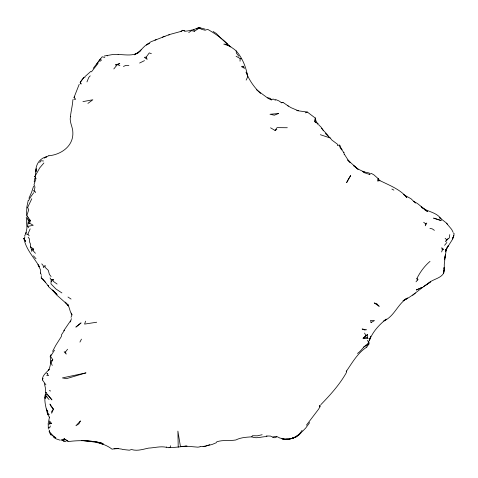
<?xml version="1.0" encoding="UTF-8"?>
<svg xmlns="http://www.w3.org/2000/svg" width="478" height="478" viewBox="0 0 478 478"><rect width="100%" height="100%" fill="white"/><g stroke="black" fill="none" stroke-linecap="round" stroke-linejoin="round"><path stroke-width="0.72" d="M49.461 431.592L49.467 430.206M50.059 277.903L51.2 279.797L53.219 279.421L53.195 281.255L57.085 284.046M51.009 354.652L50.19 356.702C51.373 361.147 50.459 366.064 48.672 370.271L49.138 369.231C46.707 372.685 42.088 375.122 42.417 379.926L45.9 384.856M240.046 61.208L240.099 58.501L236.114 56.261M26.535 214.658L26.846 206.998L28.238 200.318M45.428 282.259L41.263 278.017L41.335 275.675M30.449 246.773L33.508 249.032L31.62 251.386L31.53 249.349L30.449 246.773L30.556 244.234L29.409 241.653L29.534 239.084L28.19 237.13M35.904 171.578C35.372 164.922 39.841 158.009 46.593 156.796L44.215 157.991L48.834 155.661M35.247 175.456L36.244 168.794L35.981 171.518M378.158 178.599L377.996 181.102L378.158 178.599L373.808 174.781L371.245 173.371L369.506 174.428L363.812 172.54M367.247 337.241L367.433 334.594L363.071 338.233L368.132 338.687L367.247 337.241L363.071 338.233L367.433 334.594M402.978 300.787C412.377 296.456 419.66 289.017 428.264 283.388C432.686 279.062 440.549 278.686 443.656 273.183L444.319 270.59L444.265 264.591L445.394 254.786L444.486 259.835L446.625 248.506L445.347 251.84L446.739 248.47L445.932 249.904L448.501 245.339L447.91 246.266L445.962 249.695L452.618 239.161L453.789 235.744L454.1 233.479L453.497 233.067M27.557 226.47L33.221 225.263L29.684 223.268L30.305 220.418L27.15 218.309L28.363 220.675L27.557 226.47L28.632 227.636M49.497 416.989L48.188 423.466L48.332 429.059M34.225 181.843L34.589 178.408M49.628 417.778L47.639 414.169C45.93 407.417 43.725 400.474 45.482 393.514M51.2 279.797L50.961 283.848L55.896 288.951L61.889 292.93M45.147 398.144L45.356 394.714M40.391 273.129L40.349 269.484L37.983 264.728L39.465 266.826C34.04 257.511 25.878 249.343 23.9 238.438L25.543 241.348L23.9 238.438M425.522 223.764L425.283 225.801L426.806 223.029L425.522 223.764L423.669 222.258M318.916 124.34L314.847 121.687L315.313 118.144L314.847 121.687L315.85 122.565M443.656 273.183L444.002 267.59L444.02 268.558M72.883 99.669C72.644 104.861 71.007 111.135 70.409 116.74C69.286 122.26 72.997 127.285 72.865 132.77C73.349 146.149 61.142 154.579 48.983 155.756M449.786 234.59L449.308 237.942L446.625 239.717L445.669 241.521L448.041 238.863M66.113 441.708L63.921 441.29L64.303 438.864L68.025 441.086M441.63 251.954L442.323 249.88L443.709 249.414L441.66 247.741L442.323 249.88M443.459 272.974L444.104 269.843M41.263 278.017L42.375 278.692M35.922 178.724L34.798 176.274L35.922 178.724L34.028 184.657L34.966 187.071L34.362 190.286L35.593 192.55L33.305 190.537M170.598 445.741L170.09 447.581L168.334 447.701L166.278 447.014M282.002 438.469L279.839 438.033L276.469 436.33L276.159 437.46L274.665 437.74L272.747 437.292M369.273 342.69L368.861 344.172L366.656 347.07M70.427 322.005L71.389 318.653M185.446 446.661L185.601 446.117L187.023 446.225C180.983 446.44 175.062 447.743 169.009 447.516M319.901 406.88L320.314 405.559L319.298 405.41L319.901 406.88L318.581 409.192L306.392 425.217M33.597 186.151L31.638 192.144L28.937 198.274M79.217 84.289L74.006 97.5L75.727 99.239L73.785 99.263M85.592 321.174L84.576 324.09L96.687 322.232M50.339 425.964L49.64 427.912L48.642 427.583M357.508 353.463C361.541 350.733 363.555 346.15 367.905 343.813L369.141 340.557M71.025 317.32L71.975 314.859L71.318 313.042M86.972 81.905L88.753 77.46L90.217 75.841M42.417 379.926L43.08 378.307M30.15 228.878L27.897 234.124L26.768 234.555M369.53 340.013C372.882 331.601 379.257 324.64 386.296 319.101L383.822 320.977C394.547 316.299 397.696 303.721 407.447 298.057L404.083 300.047M24.623 236.024L26.117 232.655L25.884 233.419L26.947 228.072L26.266 217.167M83.572 77.723L85.024 77.502M29.684 223.268L28.118 223.208L30.305 220.418L26.804 215.62L28.71 209.866L27.658 207.446L31.781 198.746M246.146 80.113L247.706 76.809L247.24 74.078L246.039 72.136C249.241 80.25 254.224 87.474 260.612 93.473M24.043 238.713L24.928 236.885M63.921 441.29L63.317 440.8L64.303 438.864L68.246 441.576C78.906 440.142 89.858 440.405 100.362 442.706M28.734 200.396L30.257 197.498L33.699 192.736M79.922 342.093L81.469 339.147M34.984 176.37L39.758 167.832L43.88 162.962M416.015 281.829L417.354 280.126L416.882 278.537C420.132 272.078 424.476 266.073 430.009 261.382M52.275 365.419L51.027 362.981L52.783 359.725L50.56 356.373L54.486 350.189M52.568 351.366L55.777 345.337L61.327 336.554L61.489 334.803L64.488 330.238M168.842 35.205L169.17 34.637L180.582 31.524L182.763 30.305L185.356 31.219L188.236 30.849L193.757 29.606L198.872 27.533L205.062 29.11M346.186 371.531C352.232 362.796 357.711 352.776 366.895 347.04M216.689 441.821C222.987 439.688 229.386 441.075 235.803 439.987C240.834 437.442 246.385 437.203 251.763 436.844L252.432 435.715L257.278 435.834L262.141 434.717M49.575 423.078L48.852 424.249L51.433 423.317L49.527 420.921L49.575 423.078L51.433 423.317M70.445 320.923L63.777 330.692M96.61 64.243L100.374 58.908M146.184 57.121L147.17 59.368L144.326 57.312L146.184 57.121L149.273 52.891L151.365 53.691M80.543 81.947L82.258 79.402M320.834 404.663C330.382 394.846 339.792 384.455 346.55 372.32L346.526 370.952M80.412 82.204L81.135 84.086L80.065 82.515L83.429 78.147M93.282 68.288L102.143 56.792L104.837 57.408M309.702 422.576L305.729 428.007L302.072 431.771M270.566 127.811L275.065 130.458L277.055 127.632L287.314 127.728M39.704 162.508L40.959 160.751L43.498 160.99M91.447 71.843L98.074 63.383M65.396 352.071L64.148 351.838L66.251 354.114L65.396 352.071L67.577 349.245M82.7 78.828L83.584 77.687M113.824 68.928L117.355 64.59L119.781 63.562L115.395 64.942L117.355 64.59L119.888 65.617M370.892 322.668L374.459 320.589L370.558 320.338L371.089 322.411M444.594 245.31L446.864 242.46M140.586 50.447L138.052 52.849C141.841 49.688 144.434 45.028 149.321 43.313L146.441 45.004L150.911 41.777L169.17 34.637M141.124 49.814L139.785 51.349L134.384 54.779M51.206 281.65L53.219 279.421M302.072 430.343C297.937 437.34 289.991 440.632 282.092 438.888M298.439 435.452L301.606 432.249M417.354 280.126L418.053 279.439L416.882 278.537M62.648 440.393L64.303 438.864L60.957 439.981L63.317 440.8M90.88 71.353L84.743 76.815M50.19 356.702L50.56 356.373M412.729 295.279L415.358 293.08M99.83 61.429L101.653 59.917M74.006 97.5L74.765 96.861M162.406 37.38L163.709 36.31L164.976 36.388M196.787 29.08L198.872 27.533M50.817 361.201L52.783 359.725M298.141 435.171L295.398 437.191L291.407 438.517L295.398 437.191L298.654 434.843M87.922 103.385L92.846 99.771L82.939 101.623M426.394 284.888L430.433 281.924L423.353 286.764M181.048 31.584L182.823 30.287M188.738 32.564L191.535 30.628L194.331 31.285L199.272 28.029L200.838 28.256L197.067 28.459L199.272 28.029L201.555 29.313L205.158 30.239L207.613 29.319C214.975 33.478 222.031 38.33 227.97 44.388L223.734 44.101L229.625 46.031L234.244 49.306L236.156 50.883L236.371 53.1L238.958 56.344M295.96 436.767C291.741 439.091 286.734 439.67 282.032 438.762C287.194 439.868 292.829 438.965 297.28 436.091M296.736 436.408L293.157 438.075L296.736 436.408L294.693 437.555M275.065 130.458L276.846 129.46M134.438 54.755L138.136 52.729C132.107 56.302 124.74 54.564 118.126 54.51M363.615 347.034L368.861 344.172L367.905 343.813M405.093 299.515L407.543 298.206M139.606 63.042L144.476 60.634M256.357 89.649L268.021 98.301L271.253 99.908L273.081 99.012L275.495 100.243M123.432 66.436L125.971 65.384L128.887 65.665M209.782 444.695L205.032 446.309L200.139 446.536M305.239 112.856L307.312 112.043L315.468 118.191M282.97 102.364L281.142 102.447L281.709 102.794L282.97 102.364L288.383 106.092M216.707 442.556L212.065 444.492L205.504 446.123M154.986 40.08L156.133 39.752M70.409 116.74L70.762 116.65M104.294 56.016L112.479 54.57L118.072 54.51M276.469 436.33L272.532 437.012L270.458 436.067L266.252 435.966M200.013 446.81L197.904 447.169L185.601 446.117L180.457 446.607L177.894 431.12L178.222 447.187M31.53 249.349L33.508 249.032L33.406 251.064L35.444 253.286M203.102 446.542L204.859 446.165M28.363 220.675L30.305 220.418M453.084 232.242L451.674 229.422L446.53 223.292L447.695 224.337M118.52 448.633L114.039 448.83M297.101 110.657L307.312 112.043M296.928 110.669L298.613 110.585M236.156 50.883C242.436 57.946 246.152 67.261 247.706 76.809M267.011 436.641C261.848 436.366 256.829 439.073 251.763 436.844M286.328 439.055L287.517 439.127M47.746 373.575L46.868 373.509L48.547 375.618L46.719 375.445M27.138 207.386L27.658 207.446M163.709 36.31L164.026 36.346M82.21 440.507L95.546 441.636L103.17 443.62L101.049 442.855M166.487 447.312C160.471 445.962 154.519 447.85 148.622 448.101C142.952 449.248 137.306 451.357 131.492 449.523L129.353 450.204L122.404 449.434M122.015 449.159L116.405 448.388L112.049 449.183C103.188 442.246 92.105 441.69 81.523 440.453M366.632 329.808L362.127 329.007L365.168 330.143M429.919 228.341L432.339 228.908L434.394 230.348M267.662 97.703L270.65 98.468L271.253 99.908M49.282 390.634L50.608 390.98M60.055 440.178L56.338 438.929L53.644 437.43M320.35 134.7L330.208 137.981L331.953 140.114L337.516 144.254L337.564 145.641L339.213 144.894L339.822 145.366L340.115 147.702L343.975 152.709L344.244 154.723M182.763 30.305L184.819 31.01M99.555 442.992L102.991 444.283M339.822 145.366L339.978 146.441L342.129 149.698M46.503 392.731L45.786 392.444L51.947 399.907L47.848 395.007L45.858 394.38L46.008 396.19L49.085 399.53M240.099 58.501L241.253 58.961M47.639 414.169L49.258 414.832L47.107 411.976M297.394 110.388L291.084 107.687L287.702 105.686M275.471 99.454L278.937 100.918L281.709 102.794M227.612 45.273L230.749 46.713M378.223 179.74C388.106 184.872 399.494 188.696 406.874 197.462L405.661 196.524M343.616 152.536L343.975 152.709M198.687 27.581L200.204 28.322M421.632 207.512C427.852 211.85 436.862 212.298 441.2 219.061M391.9 189.049L393.872 190.119M378.725 180.206L379.968 180.899L378.218 178.85M413.733 201.381L417.473 203.526L427.523 211.557L424.41 209.591M213.128 31.5L216.397 33.544L221.72 39.106M403.51 194.552L411.02 198.758L415.531 203.084M68.001 297.029L71.055 299.067M46.008 396.19L47.143 396.991M26.804 215.62L28.029 217.353M425.229 209.83L421.106 206.526M222.766 39.973L230.599 46.946M318.934 125.176L320.78 126.742C322.465 130.643 326.773 132.896 328.721 136.804M446.745 223.268L439.581 217.657L440.549 218.709M325.297 133.476L330.208 137.981M50.477 362.479L51.027 362.981M445.126 238.289L446.625 239.717M33.46 255.82L36.023 258.753M41.753 263.868L43.235 265.649L43.402 267.59L45.135 265.32L45.093 267.339L48.308 270.363L49.377 274.39L51.074 276.547M50.321 434.126L51.206 435.267M27.897 234.124L29.176 235.797M42.912 279.11L48.535 286.268L48.051 285.426L48.666 286.788L57.115 294.591L52.389 289.943L56.404 294.747L68.169 305.155L65.127 302.114L68.468 305.902L67.751 304.623C69.836 307.79 69.734 311.799 71.975 314.859M367.367 340.39L368.586 342.045M321.766 128.128L323.253 130.416M344.441 154.358L347.823 159.64L350.195 162.46L347.709 160.046L358.088 169.254L353.654 165.687L357.861 168.961L364.493 172.152L362.688 171.638L369.171 172.976L369.506 174.428M40.415 273.022L41.251 274.539M364.559 333.082L365.909 335.586M317.852 124.328L315.934 120.749L315.313 118.144M193.757 29.606L194.331 31.285M44.406 383.655L45.44 388.148L45.637 392.928M107.168 55.323L107.293 55.932M45.087 397.11L45.183 398.58M369.769 339.033L369.44 340.312L370.767 336.189L369.769 339.033M453.789 235.744L452.493 238.827L453.789 235.744M53.428 409.174L51.66 413.249L51.642 411.48L53.428 409.174L49.945 404.071L51.146 406.527L53.428 409.174M80.358 421.04L78.948 423.795L75.918 425.755L80.358 421.04M348.468 179.053L346.616 182.638L350.679 175.534L348.468 179.053M80.973 322.979L75.96 327.03L80.973 322.979M421.99 287.469L416.332 289.955L421.99 287.469M278.441 113.543L274.372 115.204L269.986 114.266L278.441 113.543M85.885 372.9L66.382 378.69L62.409 377.913L85.885 372.9M243.105 66.209L241.42 66.621L244.581 68.36L243.105 66.209M441.122 220.537L433.671 218.141L441.122 220.537M376.861 303.918L374.22 302.933L379.221 306.326L376.861 303.918M55.801 437.836L53.422 436.581L49.037 430.989L49.718 433.164L55.801 437.836M47.818 411.94L46.324 409.108L47.818 411.94"/></g></svg>
